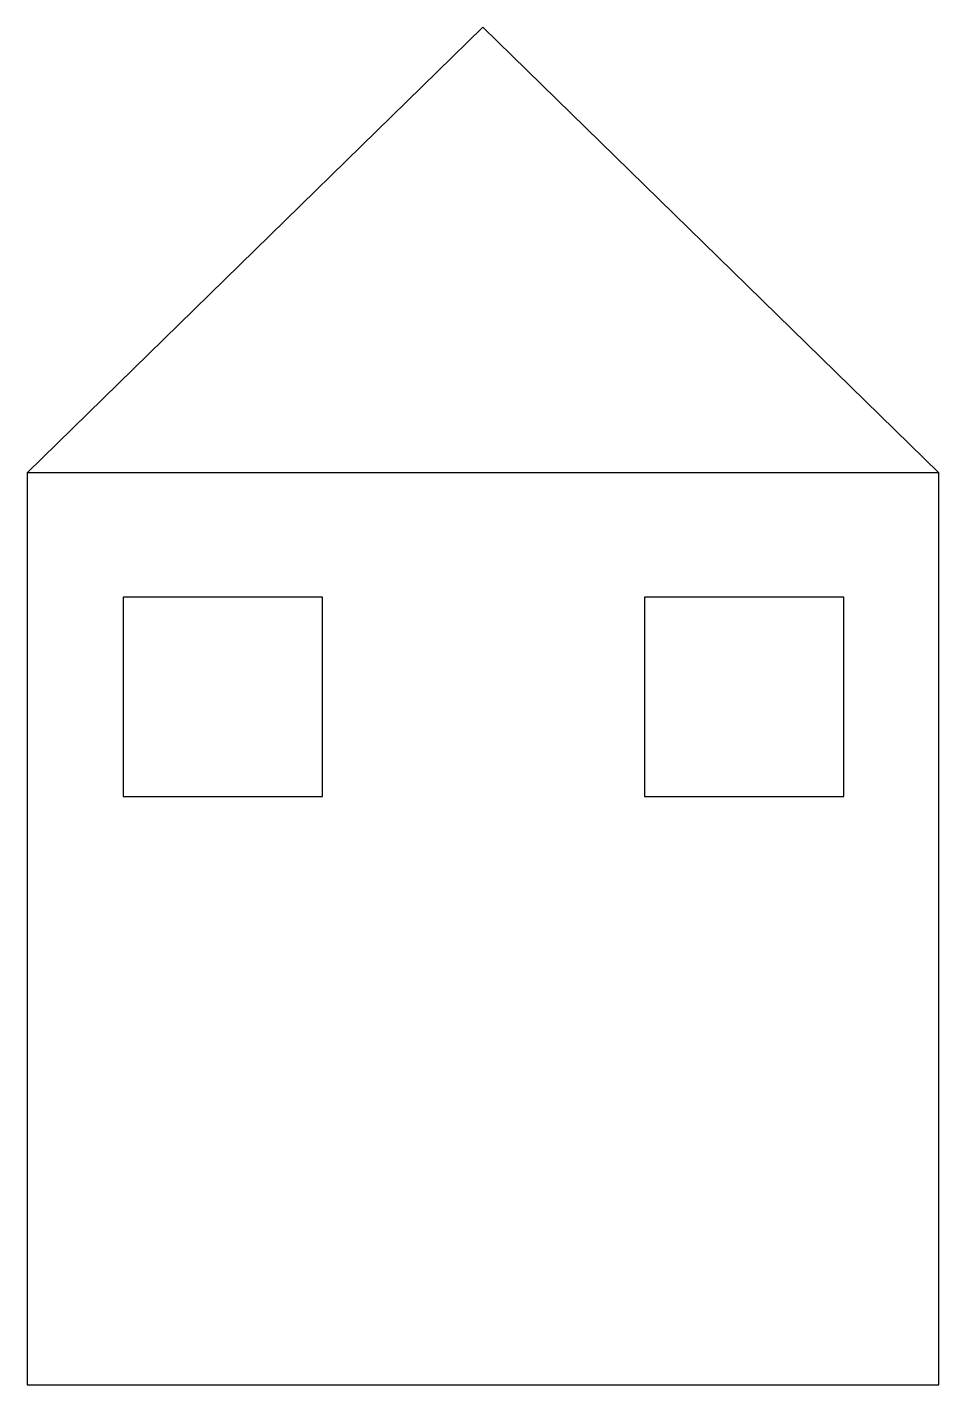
# Model space of a CAD drawing. Header units: millimetres. Extents: x 2503 to 5004, y 1259 to 4981.
import ezdxf

# ---------------------------------------------------------------- set-up
doc = ezdxf.new("R2010")
doc.units = ezdxf.units.MM

msp = doc.modelspace()

# ---------------------------------------------------------------- linework, layer by layer
for p, q in [((3753.3, 4980.9), (2503.1, 3759.3)), ((3753.3, 4980.9), (5003.6, 3759.3)), ((5003.6, 1258.9), (5003.6, 3759.3))]:
    msp.add_line(p, q)
for points in [[(2503.1, 1258.9), (5003.6, 1258.9), (5003.6, 3759.3), (2503.1, 3759.3)], [(2766.6, 2871.5), (3313.4, 2871.5), (3313.4, 3418.3), (2766.6, 3418.3)], [(4196.6, 2871.5), (4743.4, 2871.5), (4743.4, 3418.3), (4196.6, 3418.3)]]:
    msp.add_lwpolyline(points, close=True)

doc.saveas('drawing.dxf')
